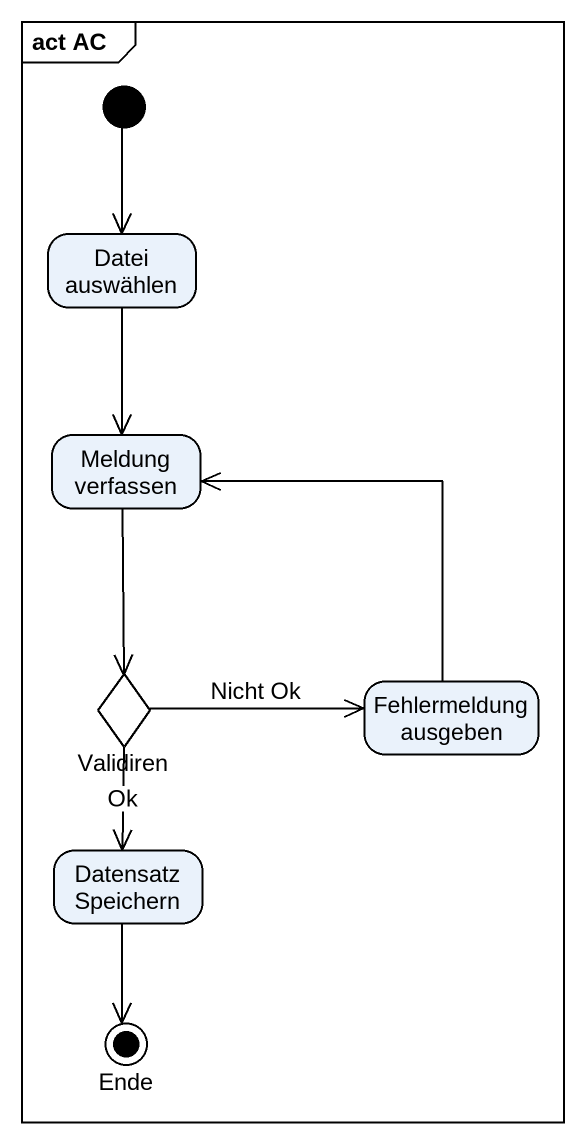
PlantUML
@startuml
mainframe act AC
hide empty description
state "Datei auswählen" as Datei_auswählen
state "Meldung verfassen" as Meldung_verfassen
state Validiren <<choice>>
state "Fehlermeldung ausgeben" as Fehlermeldung_ausgeben
state "Datensatz Speichern" as Datensatz_Speichern
state Ende <<end>>
[*] --> Datei_auswählen
Datei_auswählen --> Meldung_verfassen
Meldung_verfassen --> Validiren
Validiren -right-> Fehlermeldung_ausgeben : Nicht Ok
Validiren --> Datensatz_Speichern : Ok
Fehlermeldung_ausgeben -up-> Meldung_verfassen
Datensatz_Speichern --> Ende
@enduml
